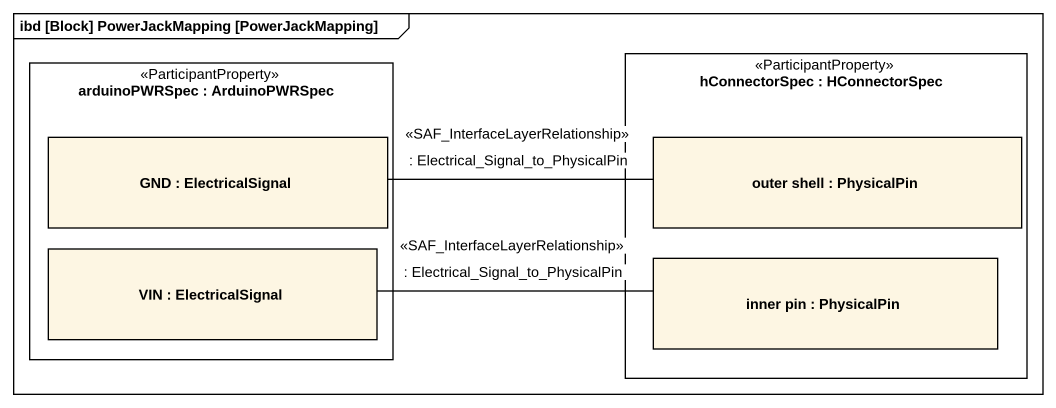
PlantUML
@startuml
mainframe ibd [Block] PowerJackMapping [PowerJackMapping]
rectangle "arduinoPWRSpec : ArduinoPWRSpec" as arduinoPWRSpec <<ParticipantProperty>> {
  rectangle "GND : ElectricalSignal" as GND
  rectangle "VIN : ElectricalSignal" as VIN
}
rectangle "hConnectorSpec : HConnectorSpec" as hConnectorSpec <<ParticipantProperty>> {
  rectangle "outer shell : PhysicalPin" as outer_shell
  rectangle "inner pin : PhysicalPin" as inner_pin
}
outer_shell -left- GND : <<SAF_InterfaceLayerRelationship>>\n: Electrical_Signal_to_PhysicalPin
inner_pin -left- VIN : <<SAF_InterfaceLayerRelationship>>\n: Electrical_Signal_to_PhysicalPin
@enduml
